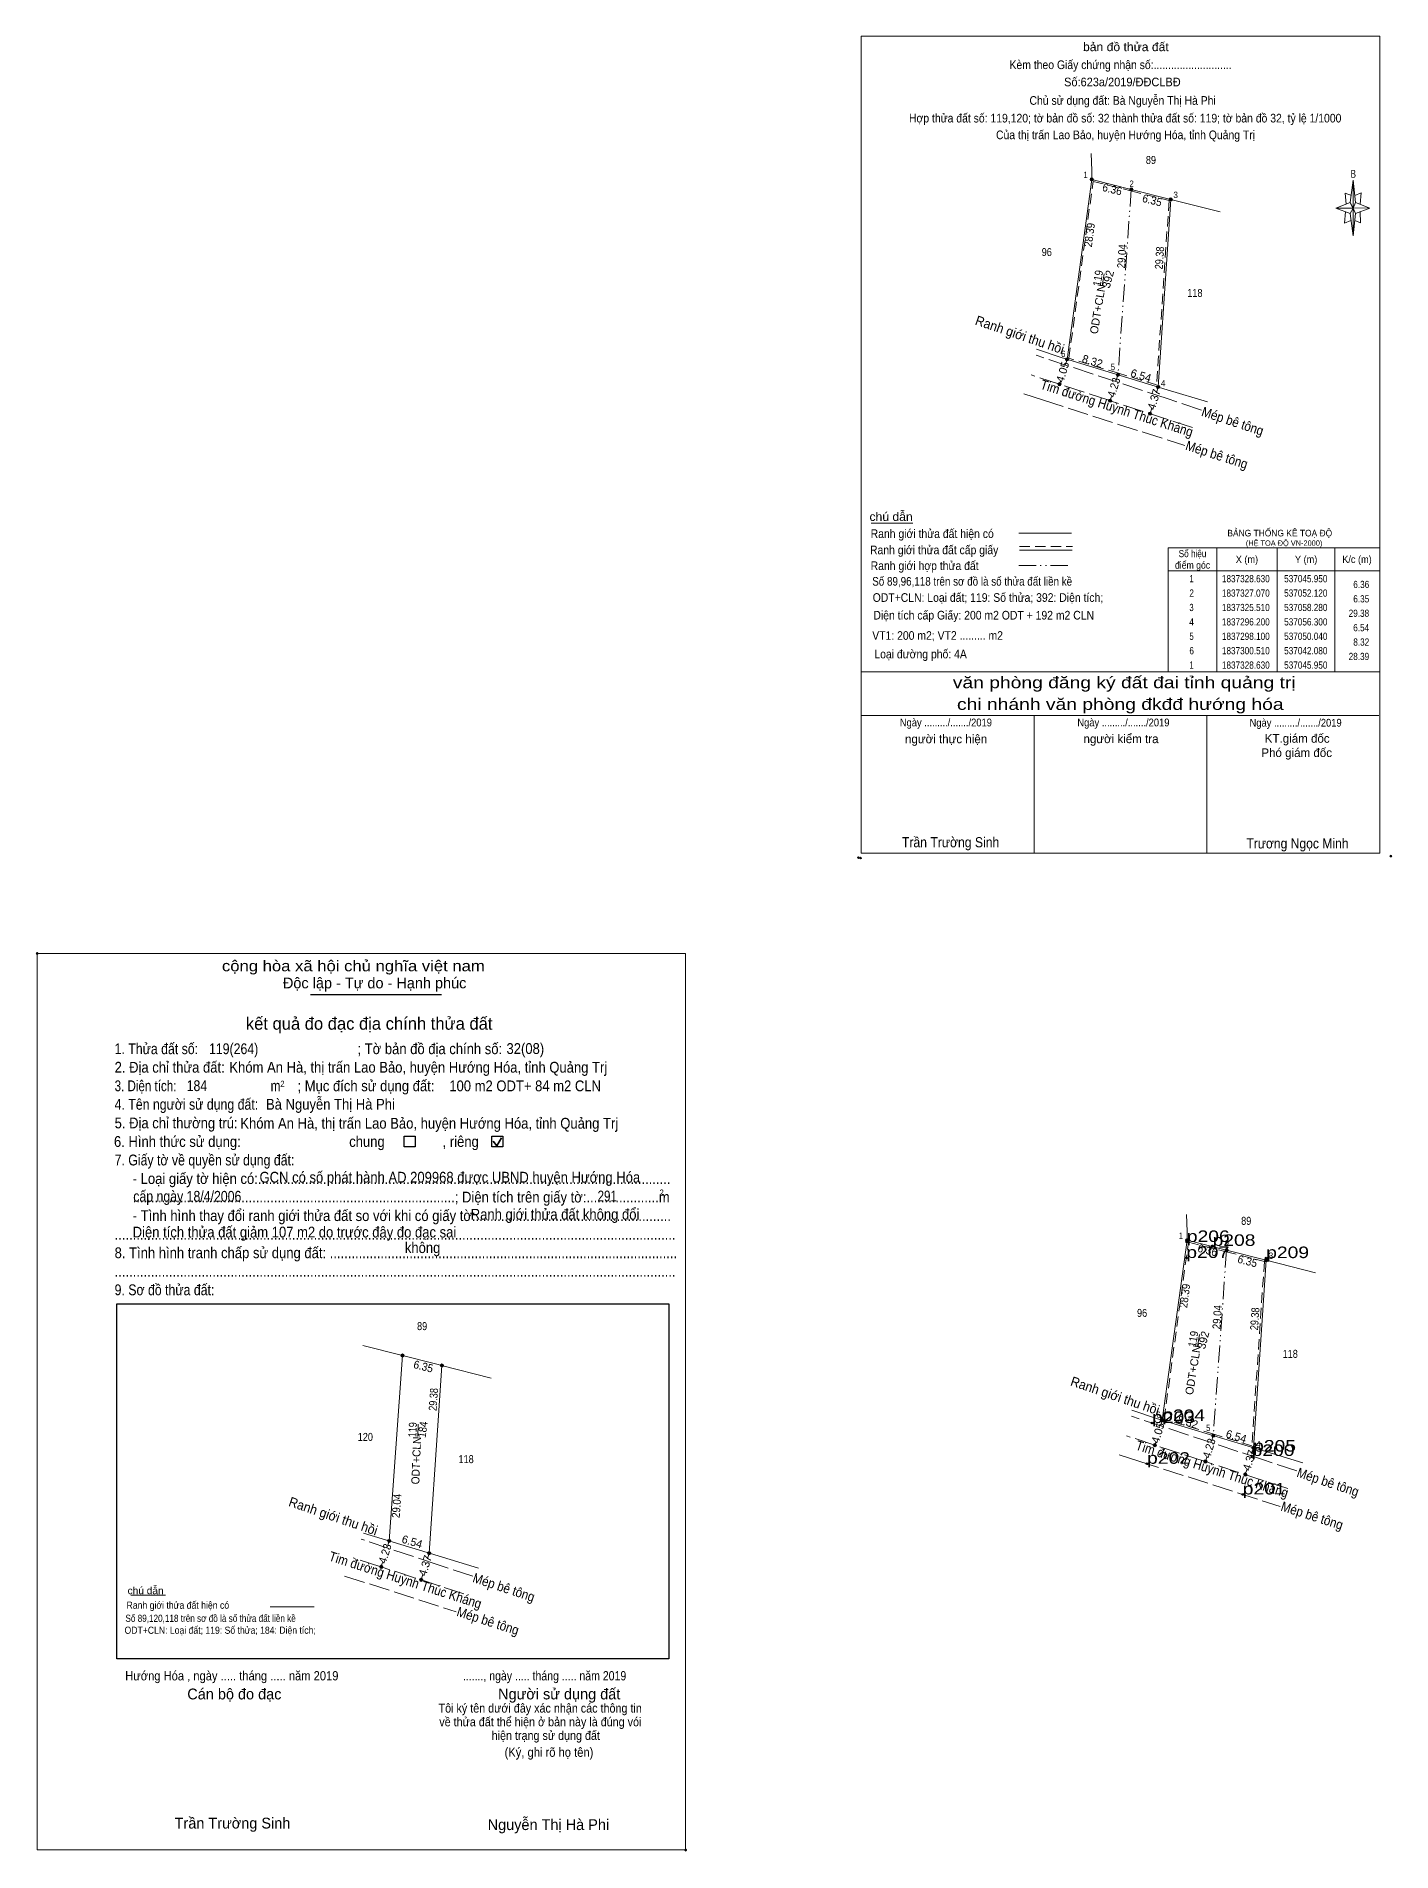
# Model space of a CAD drawing. Header units: metres. Extents: x 536866 to 537548, y 1837233 to 1837522.
# Drawn here: x 536866.3 to 537077.9, y 1837233.1 to 1837516.7 of the extents above; entities that cross this region are included whole.
import ezdxf
from ezdxf.enums import TextEntityAlignment as Align

# ---------------------------------------------------------------- set-up
doc = ezdxf.new("R2010")
doc.units = ezdxf.units.M
doc.header["$LTSCALE"] = 0.54
doc.header["$PDMODE"] = 32
doc.header["$PDSIZE"] = 0.27
for name, pattern in [('DASH_DOUBLE_DOT', [9.2, 5, -1.2, 0.3, -1.2, 0.3, -1.2]), ('DOTTED', [1.5, 0.3, -1.2]), ('LONG_DASHED', [7.5, 6, -1.5]), ('MEDIUM_DASHED', [4.5, 3, -1.5]), ('SHORT_DASHED', [2.7, 1.5, -1.2])]:
    doc.linetypes.add(name, pattern=pattern)
for name, color, linetype, lineweight in [('1', 7, 'DOTTED', 13), ('10', 7, 'Continuous', 13), ('17', 7, 'Continuous', 13), ('2', 7, 'SHORT_DASHED', 13), ('22', 7, 'LONG_DASHED', 13), ('23', 7, 'Continuous', 13), ('36', 7, 'Continuous', 13), ('5', 7, 'Continuous', 13), ('6', 7, 'Continuous', 13), ('63', 7, 'Continuous', 13)]:
    doc.layers.add(name, color=color, linetype=linetype, lineweight=lineweight)
doc.layers.add('12', color=7, linetype='Continuous')
doc.layers.add('7', color=7, linetype='Continuous')

msp = doc.modelspace()

# ---------------------------------------------------------------- hatches: boundary and pattern name
at = {"layer": '10'}
for points in [[(537031.32, 1837494.36, 1), (537030.82, 1837494.36, 1)], [(537037.49, 1837492.8, 1), (537036.99, 1837492.8, 1)], [(537043.65, 1837491.24, 1), (537043.15, 1837491.24, 1)], [(537027.45, 1837466.24, 1), (537026.95, 1837466.24, 1)], [(537035.41, 1837463.83, 1), (537034.91, 1837463.83, 1)], [(537041.67, 1837461.93, 1), (537041.17, 1837461.93, 1)], [(537046.2, 1837328.63, 1), (537045.7, 1837328.63, 1)], [(537052.37, 1837327.07, 1), (537051.87, 1837327.07, 1)], [(537058.53, 1837325.51, 1), (537058.03, 1837325.51, 1)], [(536923.69, 1837310.62, 1), (536923.19, 1837310.62, 1)], [(536929.85, 1837309.06, 1), (536929.35, 1837309.06, 1)], [(537042.33, 1837300.51, 1), (537041.83, 1837300.51, 1)], [(537050.29, 1837298.1, 1), (537049.79, 1837298.1, 1)], [(537056.55, 1837296.2, 1), (537056.05, 1837296.2, 1)], [(536921.61, 1837281.65, 1), (536921.11, 1837281.65, 1)], [(536927.87, 1837279.75, 1), (536927.37, 1837279.75, 1)]]:
    msp.add_hatch(color=256, dxfattribs=at).paths.add_polyline_path(points)
at = {"layer": '23'}
for points in [[(537026.28, 1837462.36, 1), (537025.78, 1837462.36, 1)], [(537040.41, 1837457.75, 1), (537039.91, 1837457.75, 1)], [(537041.16, 1837296.63, 1), (537040.66, 1837296.63, 1)], [(537055.29, 1837292.02, 1), (537054.79, 1837292.02, 1)], [(536926.61, 1837275.57, 1), (536926.11, 1837275.57, 1)]]:
    msp.add_hatch(color=256, dxfattribs=at).paths.add_polyline_path(points)
at = {"layer": '36'}
for points in [[(537034.18, 1837459.78, 1), (537033.68, 1837459.78, 1)], [(537049.06, 1837294.05, 1), (537048.56, 1837294.05, 1)], [(536920.38, 1837277.6, 1), (536919.88, 1837277.6, 1)]]:
    msp.add_hatch(color=256, dxfattribs=at).paths.add_polyline_path(points)

# ---------------------------------------------------------------- linework, layer by layer
at = {"layer": '1', "linetype": 'Continuous'}
for p, q in [((537031.07, 1837494.36), (537027.2, 1837466.24)), ((537037.23, 1837492.8), (537043.4, 1837491.24)), ((537045.95, 1837328.63), (537042.08, 1837300.51)), ((537052.11, 1837327.07), (537058.28, 1837325.51))]:
    msp.add_line(p, q, dxfattribs=at)
at = {"layer": '1', "linetype": 'DASH_DOUBLE_DOT'}
for p, q in [((537037.23, 1837492.8), (537035.16, 1837463.83)), ((537052.11, 1837327.07), (537050.04, 1837298.1))]:
    msp.add_line(p, q, dxfattribs=at)
at = {"layer": '1', "linetype": 'MEDIUM_DASHED'}
for points in [[(537031.28, 1837494.05), (537037.18, 1837492.56), (537043.14, 1837491.05), (537041.19, 1837462.26), (537035.23, 1837464.07), (537027.48, 1837466.42)], [(537046.16, 1837328.32), (537052.06, 1837326.83), (537058.02, 1837325.32), (537056.07, 1837296.53), (537050.11, 1837298.34), (537042.36, 1837300.69)]]:
    msp.add_lwpolyline(points, close=True, dxfattribs=at)
at = {"layer": '10'}
for p, q in [((537037.23, 1837492.8), (537031.07, 1837494.36)), ((537043.4, 1837491.24), (537051.1, 1837489.28)), ((537026.96, 1837465.44), (537027.2, 1837466.24)), ((537026.03, 1837462.36), (537026.17, 1837462.84)), ((537034.89, 1837462.96), (537035.16, 1837463.83)), ((537041.15, 1837461.03), (537041.42, 1837461.93)), ((537033.93, 1837459.78), (537034.14, 1837460.46)), ((537040.16, 1837457.75), (537040.43, 1837458.65)), ((537052.11, 1837327.07), (537045.95, 1837328.63)), ((537058.28, 1837325.51), (537065.98, 1837323.55)), ((536929.02, 1837309.2), (536917.27, 1837312.18)), ((536921.36, 1837281.65), (536923.44, 1837310.62)), ((536929.55, 1837309.07), (536929.02, 1837309.2)), ((536929.55, 1837309.07), (536937.3, 1837307.1)), ((537041.84, 1837299.71), (537042.08, 1837300.51)), ((537040.91, 1837296.63), (537041.05, 1837297.11)), ((537049.77, 1837297.23), (537050.04, 1837298.1)), ((537048.81, 1837294.05), (537049.02, 1837294.73)), ((537056.03, 1837295.3), (537056.3, 1837296.2)), ((537055.04, 1837292.02), (537055.31, 1837292.92)), ((536921.09, 1837280.78), (536921.36, 1837281.65)), ((536920.13, 1837277.6), (536920.34, 1837278.28)), ((536927.35, 1837278.85), (536927.62, 1837279.75)), ((536926.36, 1837275.57), (536926.63, 1837276.47))]:
    msp.add_line(p, q, dxfattribs=at)
for points in [[(537031.07, 1837494.36), (537031.06, 1837495.73), (537030.96, 1837498.4)], [(537045.95, 1837328.63), (537045.94, 1837330), (537045.84, 1837332.67)]]:
    msp.add_lwpolyline(points, dxfattribs=at)
for centre in [(537031.07, 1837494.36), (537037.24, 1837492.8), (537043.4, 1837491.24), (537027.2, 1837466.24), (537035.16, 1837463.83), (537041.42, 1837461.93), (537045.95, 1837328.63), (537052.12, 1837327.07), (537058.28, 1837325.51), (536923.44, 1837310.62), (536929.6, 1837309.06), (537042.08, 1837300.51), (537050.04, 1837298.1), (537056.3, 1837296.2), (536921.36, 1837281.65), (536927.62, 1837279.75)]:
    msp.add_circle(centre, 0.25, dxfattribs=at)
at = {"layer": '17'}
for p, q in [((536996.63, 1837440.64), (537003.15, 1837440.64)), ((536881.03, 1837273.21), (536886.46, 1837273.21))]:
    msp.add_line(p, q, dxfattribs=at)
at = {"layer": '2', "linetype": 'Continuous'}
for p, q in [((537033.01, 1837479.61), (537032.68, 1837477.71)), ((537047.89, 1837313.88), (537047.56, 1837311.98)), ((536925.91, 1837299.89), (536925.81, 1837297.96))]:
    msp.add_line(p, q, dxfattribs=at)
at = {"layer": '2', "linetype": 'Continuous', "lineweight": 25}
for p, q in [((536909.05, 1837367.01), (536929.52, 1837367.01)), ((536878.81, 1837318.71), (536965.02, 1837318.71)), ((536965.02, 1837318.71), (536965.02, 1837263.23))]:
    msp.add_line(p, q, dxfattribs=at)
at = {"layer": '2', "linetype": 'Continuous', "lineweight": 35}
for p, q in [((536937.6, 1837344.12), (536938.18, 1837343.37)), ((536938.18, 1837343.37), (536938.88, 1837344.62))]:
    msp.add_line(p, q, dxfattribs=at)
at = {"layer": '2', "linetype": 'Continuous'}
msp.add_lwpolyline([(536866.4, 1837373.43), (536967.65, 1837373.43), (536967.65, 1837233.38), (536866.4, 1837233.38)], close=True, dxfattribs=at)
at = {"layer": '2', "linetype": 'Continuous', "lineweight": 25}
for points in [[(536923.7, 1837344.87), (536925.44, 1837344.87), (536925.44, 1837343.24), (536923.7, 1837343.24)], [(536937.38, 1837344.87), (536939.12, 1837344.87), (536939.12, 1837343.24), (536937.38, 1837343.24)]]:
    msp.add_lwpolyline(points, close=True, dxfattribs=at)
msp.add_lwpolyline([(536965.02, 1837263.23), (536878.81, 1837263.23), (536878.81, 1837318.71)], dxfattribs=at)
at = {"layer": '2'}
for p in [(536866.4, 1837373.43), (536967.65, 1837233.38)]:
    msp.add_point(p, dxfattribs=at)
at = {"layer": '22'}
for p, q in [((537042.82, 1837460.11), (537022.37, 1837466.88)), ((537033.72, 1837459.85), (537021.59, 1837463.81)), ((537048.21, 1837458.32), (537042.82, 1837460.11)), ((537057.7, 1837294.38), (537037.25, 1837301.15)), ((537048.6, 1837294.12), (537036.47, 1837298.08)), ((537063.09, 1837292.59), (537057.7, 1837294.38)), ((536929.02, 1837277.93), (536916.98, 1837281.92)), ((536919.92, 1837277.67), (536915.72, 1837279.04)), ((536934.41, 1837276.14), (536929.02, 1837277.93)), ((536914.41, 1837276.17), (536931.8, 1837270.6))]:
    msp.add_line(p, q, dxfattribs=at)
for points in [[(537020.44, 1837460.84), (537023.53, 1837459.85), (537045.6, 1837452.78)], [(537046.81, 1837455.58), (537033.93, 1837459.78), (537033.72, 1837459.85)], [(537035.32, 1837295.11), (537038.41, 1837294.12), (537060.48, 1837287.05)], [(537061.69, 1837289.85), (537048.81, 1837294.05), (537048.6, 1837294.12)], [(536933.01, 1837273.4), (536920.13, 1837277.6), (536919.92, 1837277.67)]]:
    msp.add_lwpolyline(points, dxfattribs=at)
at = {"layer": '23'}
for p, q in [((536917.33, 1837282.87), (536929.02, 1837279.32)), ((536929.02, 1837279.32), (536935.33, 1837277.41))]:
    msp.add_line(p, q, dxfattribs=at)
for points in [[(537022.43, 1837467.83), (537026.31, 1837466.51), (537042.82, 1837461.5), (537049.13, 1837459.59)], [(537037.31, 1837302.1), (537041.19, 1837300.78), (537057.7, 1837295.77), (537064.01, 1837293.86)]]:
    msp.add_lwpolyline(points, dxfattribs=at)
for centre in [(537026.03, 1837462.36), (537040.16, 1837457.75), (537040.91, 1837296.63), (537055.04, 1837292.02), (536926.36, 1837275.57)]:
    msp.add_circle(centre, 0.25, dxfattribs=at)
for centre in [(537033.93, 1837459.78), (537048.81, 1837294.05)]:
    msp.add_arc(centre, 0.25, 16.26021, 163.7398, dxfattribs=at)
at = {"layer": '36'}
for p, q in [((537043.4, 1837491.24), (537042.82, 1837482.65)), ((537042.82, 1837482.65), (537041.42, 1837461.93)), ((537058.28, 1837325.51), (537057.7, 1837316.92)), ((537057.7, 1837316.92), (537056.3, 1837296.2)), ((536929.6, 1837309.06), (536929.02, 1837300.47)), ((536929.02, 1837300.47), (536927.62, 1837279.75))]:
    msp.add_line(p, q, dxfattribs=at)
for centre in [(537033.93, 1837459.78), (537048.81, 1837294.05), (536920.13, 1837277.6)]:
    msp.add_circle(centre, 0.25, dxfattribs=at)
at = {"layer": '5'}
for p, q in [((537071.43, 1837490.74), (537071.88, 1837494.25)), ((537071.43, 1837489.03), (537069.18, 1837489.84)), ((537072.24, 1837490.74), (537074.49, 1837489.84)), ((537072.24, 1837489.03), (537071.88, 1837485.52)), ((537073.05, 1837487.59), (537072.15, 1837487.95)), ((537072.96, 1837489.3), (537073.05, 1837487.59)), ((536995.05, 1837417.44), (537076.05, 1837417.44)), ((536995.05, 1837410.6), (537075.87, 1837410.6)), ((536995.05, 1837410.6), (537075.87, 1837410.6)), ((536995.05, 1837410.6), (537075.87, 1837410.6)), ((537022.05, 1837389.09), (537022.05, 1837410.6)), ((537049.05, 1837389.09), (537049.05, 1837410.6))]:
    msp.add_line(p, q, dxfattribs=at)
for points in [[(536995.05, 1837516.71), (537076.05, 1837516.71), (537076.05, 1837389.09), (536995.05, 1837389.09)], [(537071.88, 1837494.25), (537072.24, 1837490.74), (537071.88, 1837489.84)], [(537071.88, 1837489.84), (537069.18, 1837489.84), (537071.43, 1837490.74), (537072.24, 1837489.03), (537074.49, 1837489.84), (537071.88, 1837489.93)], [(537071.88, 1837489.84), (537071.88, 1837485.52), (537071.43, 1837489.03)]]:
    msp.add_lwpolyline(points, close=True, dxfattribs=at)
for points in [[(537071.88, 1837489.84), (537071.43, 1837490.74), (537069.18, 1837489.84)], [(537071.61, 1837491.82), (537070.62, 1837492.18), (537070.8, 1837490.47)], [(537071.88, 1837489.84), (537072.24, 1837489.03), (537074.49, 1837489.84)], [(537072.15, 1837491.82), (537073.14, 1837492.27), (537072.96, 1837490.47)], [(537070.71, 1837489.3), (537070.53, 1837487.5), (537071.52, 1837487.95)], [(537076.05, 1837389.09), (536995.05, 1837389.09), (536995.05, 1837410.6)]]:
    msp.add_lwpolyline(points, dxfattribs=at)
for p in [(536994.62, 1837388.4), (536994.98, 1837388.34)]:
    msp.add_point(p, dxfattribs=at)
at = {"layer": '6'}
for p, q in [((537019.67, 1837439.07), (537027.9, 1837439.07)), ((537019.8, 1837436.43), (537028.03, 1837436.43)), ((536902.8, 1837271.36), (536909.65, 1837271.36))]:
    msp.add_line(p, q, dxfattribs=at)
at = {"layer": '6', "linetype": 'MEDIUM_DASHED'}
msp.add_line((537019.8, 1837436.99), (537028.08, 1837436.99), dxfattribs=at)
at = {"layer": '6', "linetype": 'DASH_DOUBLE_DOT'}
msp.add_line((537019.67, 1837434.06), (537027.9, 1837434.06), dxfattribs=at)
at = {"layer": '6'}
msp.add_point((537077.76, 1837388.64), dxfattribs=at)
at = {"layer": '63'}
for p, q in [((537050.58, 1837436.79), (537050.58, 1837417.44)), ((537060.03, 1837436.79), (537060.03, 1837417.44)), ((537069.03, 1837436.79), (537069.03, 1837417.44)), ((537043.02, 1837433.19), (537076.05, 1837433.19))]:
    msp.add_line(p, q, dxfattribs=at)
msp.add_lwpolyline([(537043.02, 1837436.79), (537076.05, 1837436.79), (537076.05, 1837417.44), (537043.02, 1837417.44)], close=True, dxfattribs=at)
at = {"layer": '7'}
for p in [(537045.91, 1837328.36), (537045.83, 1837325.86), (537049.93, 1837327.75), (537058.3, 1837325.84), (537040.48, 1837300.08), (537042.06, 1837300.39), (537056.03, 1837294.93), (537056.26, 1837295.62), (537039.7, 1837293.71), (537054.64, 1837288.92)]:
    msp.add_point(p, dxfattribs=at)

# ---------------------------------------------------------------- texts
at = {"layer": '1', "width": 0.9}
for p in [(537036.3926, 1837482.2955), (537051.2726, 1837316.5655)]:
    msp.add_text('29.04', height=1.25, rotation=85.913, dxfattribs=at).set_placement(p, align=Align.CENTER)
at = {"layer": '1'}
for s, height, width, p in [('BẢNG THỐNG KÊ TOẠ ĐỘ ', 1.035, 0.95, (537052.24, 1837438.58)), ('(HỆ TOẠ ĐỘ VN-2000)', 0.837, 0.9, (537055.12, 1837437.12))]:
    msp.add_text(s, height=height, dxfattribs=dict(at, width=width)).set_placement(p)
at = {"layer": '10', "width": 0.85}
for s, p in [('89', (537040.305, 1837496.77)), ('96', (537024.04, 1837482.38)), ('118', (537047.175, 1837475.99)), ('89', (537055.185, 1837331.04)), ('96', (537038.92, 1837316.65)), ('89', (536926.505, 1837314.59)), ('118', (537062.055, 1837310.26)), ('120', (536917.64, 1837297.28)), ('118', (536933.375, 1837293.81))]:
    msp.add_text(s, height=1.25, dxfattribs=at).set_placement(p, align=Align.CENTER)
at = {"layer": '10'}
for s, height, rotation, width, p in [('119', 1.25, 80.688, 0.9, (537032.6497, 1837478.8289)), ('Ranh giới thu hồi', 1.5, 341.189, 0.95, (537019.5932, 1837469.3733)), ('Tim đường Huỳnh Thúc Kháng', 1.5, 342.237, 0.9, (537034.7512, 1837457.9046)), ('Mép bê tông', 1.5, 341.672, 0.9, (537052.8342, 1837455.8687)), ('Mép bê tông', 1.5, 342.237, 0.9, (537050.3612, 1837450.6299)), ('119', 1.25, 80.688, 0.9, (537047.5297, 1837313.0989)), ('Ranh giới thu hồi', 1.5, 341.189, 0.95, (537034.4732, 1837303.6433)), ('119', 1.25, 87.787, 0.85, (536925.647, 1837298.9959)), ('184', 1.25, 82.158, 0.9, (536927.2156, 1837298.9747)), ('ODT+CLN', 1.25, 87.787, 0.95, (536926.2038, 1837294.2009)), ('Tim đường Huỳnh Thúc Kháng', 1.5, 342.237, 0.9, (537049.6312, 1837292.1746)), ('Mép bê tông', 1.5, 341.672, 0.9, (537067.7142, 1837290.1387)), ('Ranh giới thu hồi', 1.5, 341.189, 0.95, (536912.3932, 1837284.8233)), ('Mép bê tông', 1.5, 342.237, 0.9, (537065.2412, 1837284.8999)), ('Tim đường Huỳnh Thúc Kháng', 1.5, 342.237, 0.9, (536923.6612, 1837274.8446)), ('Mép bê tông', 1.5, 341.672, 0.9, (536939.0342, 1837273.6887)), ('Mép bê tông', 1.5, 342.237, 0.9, (536936.5612, 1837268.4499))]:
    msp.add_text(s, height=height, rotation=rotation, dxfattribs=dict(at, width=width)).set_placement(p, align=Align.CENTER)
for s, rotation, p in [('392', 75.058, (537034.212, 1837478.6089)), ('ODT+CLN', 80.688, (537032.6156, 1837474.0039)), ('392', 75.058, (537049.092, 1837312.8789)), ('ODT+CLN', 80.688, (537047.4956, 1837308.2739))]:
    msp.add_text(s, height=1.25, rotation=rotation, dxfattribs=at).set_placement(p, align=Align.CENTER)
at = {"layer": '12', "width": 1.25}
for s, p in [('p206', (537045.91, 1837328.36)), ('p208', (537049.93, 1837327.75)), ('p207', (537045.83, 1837325.86)), ('p209', (537058.3, 1837325.84)), ('p203', (537040.48, 1837300.08)), ('p204', (537042.06, 1837300.39)), ('p205', (537056.26, 1837295.62)), ('p202', (537039.7, 1837293.71)), ('p200', (537056.03, 1837294.93)), ('p201', (537054.64, 1837288.92))]:
    msp.add_text(s, height=1.8, dxfattribs=at).set_placement(p)
at = {"layer": '2'}
for s, width, p in [(' 1', 0.9, (537030.44, 1837494.56)), (' 2', 0.9, (537037.62, 1837493.18)), (' 3', 0.95, (537044.52, 1837491.44)), (' 6', 0.9, (537026.95, 1837466.6)), (' 5', 0.9, (537034.71, 1837464.55)), (' 4', 0.95, (537042.57, 1837462.01)), (' 1', 0.9, (537045.32, 1837328.83)), (' 2', 0.9, (537052.5, 1837327.45)), (' 3', 0.95, (537059.4, 1837325.71)), (' 6', 0.9, (537041.83, 1837300.87)), (' 5', 0.9, (537049.59, 1837298.82)), (' 4', 0.95, (537057.45, 1837296.28))]:
    msp.add_text(s, height=1, dxfattribs=dict(at, width=width)).set_placement(p, align=Align.RIGHT)
for s, rotation, width, p in [('6.36', 345.811, 0.95, (537034.1118, 1837492.2078)), ('6.35', 345.789, 0.95, (537040.3516, 1837490.4923)), ('28.39', 82.152, 0.9, (537031.3284, 1837485.5947)), ('29.38', 86.135, 0.85, (537042.2635, 1837482.0379)), ('6.36', 345.811, 0.95, (537048.9918, 1837326.4778)), ('6.35', 345.789, 0.95, (537055.2316, 1837324.7623)), ('28.39', 82.152, 0.9, (537046.2084, 1837319.8647)), ('29.38', 86.135, 0.85, (537057.1435, 1837316.3079)), ('6.35', 345.789, 0.95, (536926.5516, 1837308.3123)), ('29.38', 86.135, 0.85, (536928.8835, 1837303.7179)), ('29.04', 85.893, 0.9, (536923.1332, 1837287.0852))]:
    msp.add_text(s, height=1.25, rotation=rotation, dxfattribs=dict(at, width=width)).set_placement(p, align=Align.CENTER)
for s, rotation, p in [('8.32', 343.373, (537030.9962, 1837465.3472)), ('6.54', 343.116, (537038.5685, 1837463.1261)), ('8.32', 343.373, (537045.8762, 1837299.6172)), ('6.54', 343.116, (537053.4485, 1837297.3961)), ('6.54', 343.116, (536924.7685, 1837280.9461))]:
    msp.add_text(s, height=1.25, rotation=rotation, dxfattribs=at).set_placement(p, align=Align.CENTER)
for s, height, width, p in [('cộng hòa xã hội chủ nghĩa việt nam', 1.69, 1.15, (536895.25, 1837370.65)), ('1. Thửa đất số:', 1.69, 0.85, (536878.49, 1837357.7)), ('119(264)', 1.69, 0.85, (536893.23, 1837357.7)), ('; Tờ bản đồ địa chính số:', 1.69, 0.9, (536916.41, 1837357.7)), ('32(08)', 1.69, 0.9, (536939.68, 1837357.73)), ('2. Địa chỉ thửa đất:', 1.69, 0.9, (536878.49, 1837354.81)), ('Khóm An Hà, thị trấn Lao Bảo, huyện Hướng Hóa, tỉnh Quảng Trj', 1.69, 0.9, (536896.41, 1837354.81)), ('3. Diện tích:', 1.69, 0.8, (536878.49, 1837351.91)), ('; Mục đích sử dụng đất:', 1.69, 0.9, (536907.05, 1837351.91)), ('4. Tên người sử dụng đất:', 1.69, 0.85, (536878.49, 1837349.02)), ('184', 1.69, 0.85, (536889.74, 1837351.93)), ('Bà Nguyễn Thị Hà Phi', 1.69, 0.9, (536902.13, 1837349.03)), ('m', 1.69, 0.8, (536902.86, 1837351.91)), ('2', 0.9657, 0.8, (536904.37, 1837352.59)), ('100 m2 ODT+ 84 m2 CLN', 1.69, 0.9, (536930.75, 1837351.9)), ('5. Địa chỉ thường trú:', 1.69, 0.9, (536878.49, 1837346.11)), ('Khóm An Hà, thị trấn Lao Bảo, huyện Hướng Hóa, tỉnh Quảng Trj', 1.69, 0.9, (536898.12, 1837346.06)), ('6. Hình thức sử dụng:', 1.69, 0.9, (536878.39, 1837343.21)), ('chung                , riêng', 1.69, 0.9, (536915.12, 1837343.21)), ('7. Giấy tờ về quyền sử dụng đất:', 1.69, 0.85, (536878.49, 1837340.32)), ('GCN có số phát hành AD 209968 được UBND huyện Hướng Hóa', 1.69, 0.9, (536901.12, 1837337.63)), ('     - Loại giấy tờ hiện có:..................................................................................................................', 1.69, 0.9, (536878.49, 1837337.42)), (' cấp ngày 18/4/2006', 1.69, 0.85, (536880.87, 1837334.65)), ('     .........................................................................................; Diện tích trên giấy tờ:....................m', 1.69, 0.9, (536878.49, 1837334.53)), ('Ranh giới thửa đất không đổi', 1.69, 0.9, (536934.1, 1837331.84)), ('291', 1.69, 0.8, (536953.9, 1837334.69)), ('2', 0.9657, 0.8, (536963.58, 1837335.59)), ('     - Tình hình thay đổi ranh giới thửa đất so với khi có giấy tờ:......................................................', 1.69, 0.9, (536878.49, 1837331.63)), ('...........................................................................................................................................................', 1.69, 0.9, (536878.49, 1837328.73)), ('Diện tích thửa đất giảm 107 m2 do trước đây đo đạc sai', 1.69, 0.9, (536881.31, 1837329.06)), ('không', 1.69, 0.9, (536923.81, 1837326.63)), ('8. Tình hình tranh chấp sử dụng đất: ................................................................................................', 1.69, 0.9, (536878.49, 1837325.83)), ('...........................................................................................................................................................', 1.69, 0.9, (536878.49, 1837322.93)), ('9. Sơ đồ thửa đất:', 1.69, 0.85, (536878.49, 1837320.04)), ('Hướng Hóa , ngày ..... tháng ..... năm 2019', 1.447, 0.9, (536880.15, 1837259.87)), ('......., ngày ..... tháng ..... năm 2019', 1.447, 0.85, (536932.87, 1837259.87)), ('(Ký, ghi rõ họ tên)', 1.449, 0.9, (536939.38, 1837247.93))]:
    msp.add_text(s, height=height, dxfattribs=dict(at, width=width)).set_placement(p)
for s, p in [('Độc lập - Tự do - Hạnh phúc', (536904.77, 1837367.98)), ('Cán bộ đo đạc', (536889.84, 1837256.9)), ('Người sử dụng đất', (536938.37, 1837256.9)), ('Trần Trường Sinh', (536887.86, 1837236.73)), ('Nguyễn Thị Hà Phi', (536936.74, 1837236.49))]:
    msp.add_text(s, height=1.69, dxfattribs=at).set_placement(p)
for s, height, p in [('kết quả đo đạc địa chính thửa đất', 1.932, (536918.235, 1837361.52)), ('.', 0.4829, (536967.6289, 1837233.11))]:
    msp.add_text(s, height=height, dxfattribs=at).set_placement(p, align=Align.CENTER)
at = {"layer": '2', "width": 0.9}
for s, p in [('Tôi ký tên dưới đây xác nhận các thông tin', (536944.94, 1837254.84)), ('về thửa đất thể hiện ở bản này là đúng vói', (536944.965, 1837252.7)), ('hiện trạng sử dụng đất', (536945.815, 1837250.57))]:
    msp.add_text(s, height=1.396, dxfattribs=at).set_placement(p, align=Align.CENTER)
at = {"layer": '23'}
for s, rotation, p in [('4.05', 73.22, (537027.1137, 1837464.0846)), ('4.37', 73.225, (537041.3835, 1837459.8046)), ('4.05', 73.22, (537041.9937, 1837298.3546)), ('4.37', 73.225, (537056.2635, 1837294.0746)), ('4.37', 73.225, (536927.5835, 1837277.6246))]:
    msp.add_text(s, height=1.25, rotation=rotation, dxfattribs=at).set_placement(p, align=Align.CENTER)
at = {"layer": '23', "width": 0.95}
for p in [(537035.1035, 1837461.6834), (537049.9835, 1837295.9534), (536921.3035, 1837279.5034)]:
    msp.add_text('4.23', height=1.25, rotation=73.106, dxfattribs=at).set_placement(p, align=Align.CENTER)
at = {"layer": '5'}
for s, height, width, p in [('bản đồ thửa đất', 1.35, 1.05, (537036.395, 1837514.39)), ('Kèm theo Giấy chứng nhận số:...........................', 1.35, 0.9, (537035.565, 1837511.59)), ('Số:623a/2019/ĐĐCLBĐ', 1.35, 0.95, (537035.85, 1837508.9)), ('Chủ sử dụng đất: Bà Nguyễn Thị Hà Phi', 1.35, 0.9, (537035.885, 1837506.01)), ('Hợp thửa đất số: 119,120; tờ bản đồ số: 32 thành thửa đất số: 119; tờ bản đồ 32, tỷ lệ 1/1000', 1.35, 0.9, (537036.285, 1837503.25)), ('Của thị trấn Lao Bảo, huyện Hướng Hóa, tỉnh Quảng Trị', 1.35, 0.9, (537036.34, 1837500.64)), ('B', 1.24, 0.75, (537071.905, 1837494.61)), ('văn phòng đăng ký đất đai tỉnh quảng trị', 1.8, 1.25, (537036.135, 1837414.87)), ('chi nhánh văn phòng đkđđ hướng hóa', 1.8, 1.25, (537035.52, 1837411.48)), ('Ngày ........./......./2019', 1.215, 0.9, (537008.285, 1837408.91)), ('Ngày ........./......./2019', 1.215, 0.9, (537036.005, 1837408.91)), ('Ngày ........./......./2019', 1.215, 0.9, (537062.895, 1837408.87)), ('Trần Trường Sinh', 1.58, 0.9, (537009.025, 1837390.02)), ('Trương Ngọc Minh', 1.57, 0.9, (537063.185, 1837389.84))]:
    msp.add_text(s, height=height, dxfattribs=dict(at, width=width)).set_placement(p, align=Align.CENTER)
for s, p in [('người thực hiện', (537008.32, 1837406.27)), ('người kiểm tra', (537035.635, 1837406.29)), ('KT.giám đốc', (537063.14, 1837406.35)), ('Phó giám đốc', (537063.065, 1837404.12))]:
    msp.add_text(s, height=1.35, dxfattribs=at).set_placement(p, align=Align.CENTER)
at = {"layer": '6'}
for s, height, width, p in [('chú dẫn', 1.35, 1.05, (536996.36, 1837441)), ('Ranh giới thửa đất hiện có ', 1.35, 0.9, (536996.54, 1837438.34)), ('Ranh giới thửa đất cấp giấy', 1.35, 0.9, (536996.44, 1837435.8)), ('Ranh giới hợp thửa đất', 1.35, 0.9, (536996.54, 1837433.33)), ('Số 89,96,118 trên sơ đồ là số thửa đất liền kề', 1.35, 0.85, (536996.79, 1837430.89)), ('ODT+CLN: Loại đất; 119: Số thửa; 392: Diện tích;', 1.35, 0.9, (536996.86, 1837428.36)), ('Diện tích cấp Giấy: 200 m2 ODT + 192 m2 CLN', 1.35, 0.9, (536996.97, 1837425.6)), ('VT1: 200 m2; VT2 ......... m2', 1.35, 0.9, (536996.79, 1837422.43)), ('Loại đường phố: 4A', 1.35, 0.9, (536997.12, 1837419.53)), ('chú dẫn', 1.125, 1.05, (536880.52, 1837273.34)), ('Ranh giới thửa đất hiện có ', 1.125, 0.9, (536880.35, 1837271.06)), ('Số 89,120,118 trên sơ đồ là số thửa đất liền kề', 1.12, 0.85, (536880.18, 1837269.01)), ('ODT+CLN: Loại đất; 119: Số thửa; 184: Diện tích;', 1.12, 0.9, (536880.04, 1837267.15))]:
    msp.add_text(s, height=height, dxfattribs=dict(at, width=width)).set_placement(p)
at = {"layer": '63'}
for s, width, p in [('Số hiệu', 0.85, (537046.8, 1837435.34)), ('điểm góc', 0.9, (537046.805, 1837433.54)), ('X (m)', 0.95, (537055.295, 1837434.44)), ('Y (m)', 0.95, (537064.535, 1837434.44)), ('K/c (m)', 0.95, (537072.48, 1837434.44)), (' 2', 0.85, (537046.485, 1837429.17)), (' 1', 0.75, (537046.475, 1837431.42)), ('1837328.630', 0.85, (537055.12, 1837431.42)), ('1837327.070', 0.85, (537055.12, 1837429.17)), ('537045.950', 0.85, (537064.485, 1837431.42)), ('537052.120', 0.85, (537064.485, 1837429.17)), (' 3', 0.8, (537046.475, 1837426.92)), ('1837325.510', 0.85, (537055.12, 1837426.92)), ('537058.280', 0.85, (537064.485, 1837426.92)), (' 4', 0.85, (537046.475, 1837424.67)), ('1837296.200', 0.85, (537055.12, 1837424.67)), ('537056.300', 0.85, (537064.485, 1837424.67)), (' 5', 0.8, (537046.485, 1837422.42)), ('1837298.100', 0.85, (537055.12, 1837422.42)), ('537050.040', 0.85, (537064.485, 1837422.42)), (' 6', 0.85, (537046.485, 1837420.17)), (' 1', 0.75, (537046.475, 1837417.92)), ('1837300.510', 0.85, (537055.12, 1837420.17)), ('1837328.630', 0.85, (537055.12, 1837417.92)), ('537042.080', 0.85, (537064.485, 1837420.17)), ('537045.950', 0.85, (537064.485, 1837417.92))]:
    msp.add_text(s, height=1.125, dxfattribs=dict(at, width=width)).set_placement(p, align=Align.CENTER)
at = {"layer": '63', "width": 0.85}
for s, p in [('6.36', (537074.39, 1837430.52)), ('6.35', (537074.39, 1837428.27)), ('29.38', (537074.38, 1837426.02)), ('6.54', (537074.38, 1837423.77)), ('8.32', (537074.39, 1837421.52)), ('28.39', (537074.38, 1837419.27))]:
    msp.add_text(s, height=1.125, dxfattribs=at).set_placement(p, align=Align.RIGHT)

doc.saveas('drawing.dxf')
